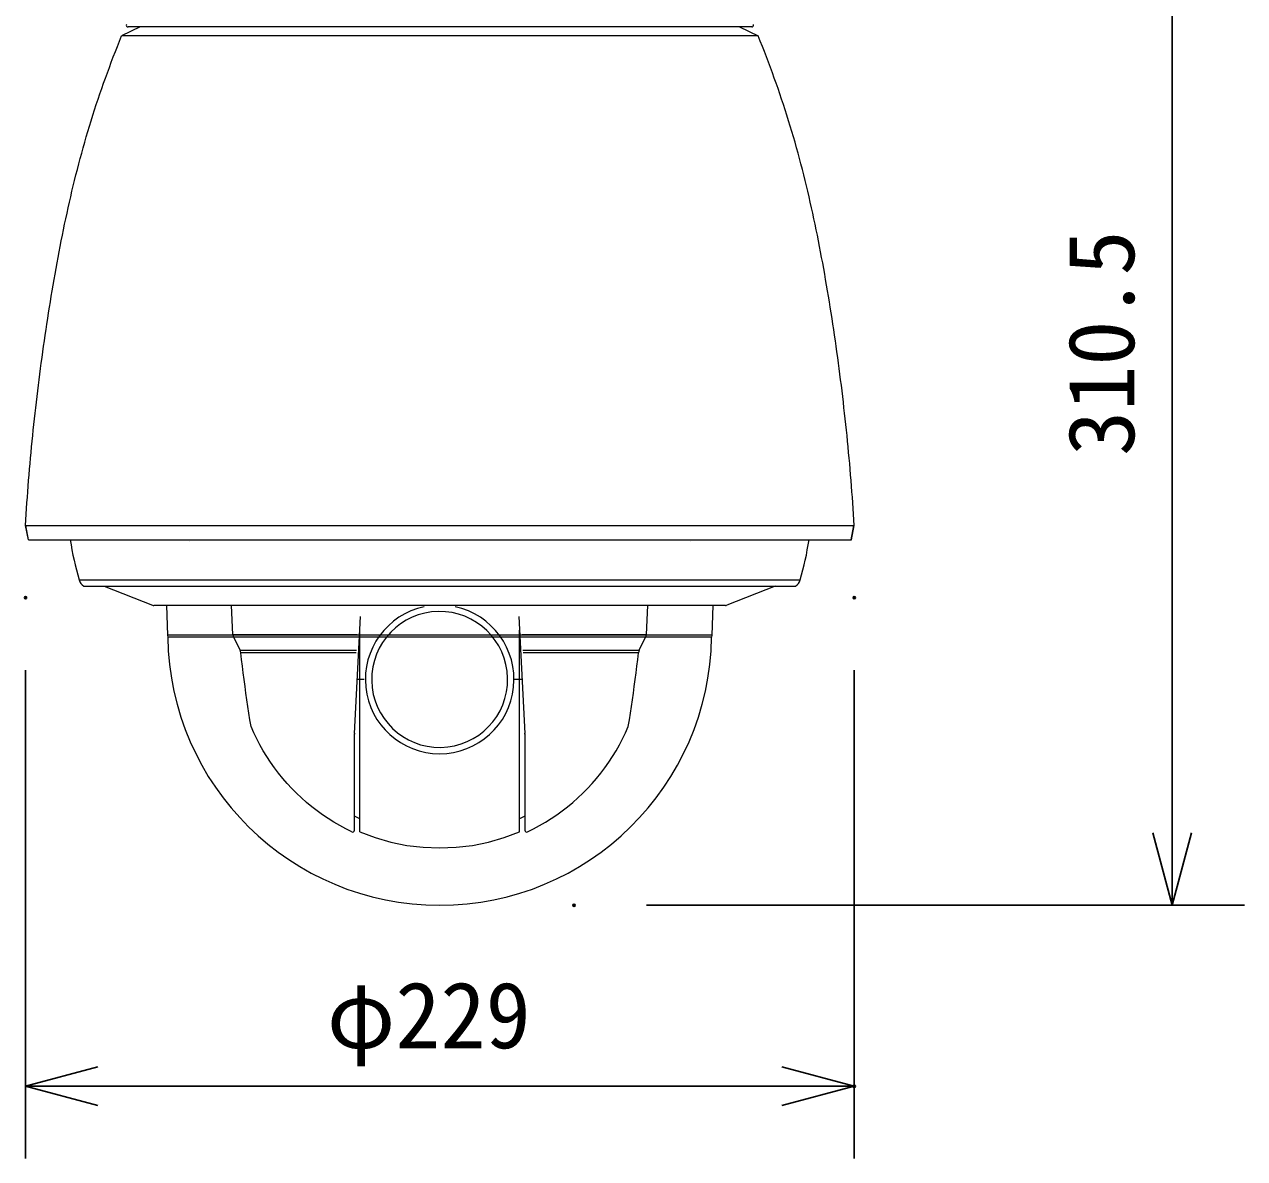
# Model space of a CAD drawing. Units: millimetres, scale not verified. Extents: x -63 to 62, y -116 to 117.
# Drawn here: x -30.72 to 3, y 0.97 to 32.32 of the extents above; entities that cross this region are included whole.
import ezdxf
from ezdxf.enums import TextEntityAlignment as Align

# ---------------------------------------------------------------- set-up
doc = ezdxf.new("R2010")
doc.units = ezdxf.units.MM
doc.header["$LTSCALE"] = 0.125
doc.header["$PDMODE"] = 32
doc.header["$PDSIZE"] = 0.0625
for name, color, linetype in [('0-0_0', 7, 'Continuous'), ('0-4_DEFPOINTS', 7, 'Continuous'), ('0-6_SUNPO', 7, 'Continuous')]:
    doc.layers.add(name, color=color, linetype=linetype)
doc.layers.add('0-5_GAIKEI', color=1, linetype='Continuous', lineweight=18)
doc.styles.add('ＭＳ ゴシック', font='')
doc.styles.get('ＭＳ ゴシック').set_extended_font_data('MS Gothic')

# ---------------------------------------------------------------- blocks, each defined once
blk = doc.blocks.new('_OPEN30')
at = {"layer": '0-0_0'}
blk.add_line((0, 0), (-1, 0), dxfattribs=at)
blk.add_lwpolyline([(-1, 0.26795), (0, 0), (-1, -0.26795)], dxfattribs=at)
blk = doc.blocks.new('D10')
at = {"layer": '0-4_DEFPOINTS'}
for p in [(-32.161, 14.5295), (-9.261, 14.5295), (-9.261, 1.0277)]:
    blk.add_point(p, dxfattribs=at)
at = {"layer": '0-6_SUNPO'}
for p, q in [((-32.161, 12.5295), (-32.161, -0.9723)), ((-9.261, 12.5295), (-9.261, -0.9723)), ((-30.161, 1.0277), (-11.261, 1.0277))]:
    blk.add_line(p, q, dxfattribs=at)
at = {"layer": '0-6_SUNPO', "xscale": 2, "yscale": 2, "rotation": 180}
blk.add_blockref('_OPEN30', (-32.161, 1.0277), dxfattribs=at)
at = {"layer": '0-6_SUNPO', "xscale": 2, "yscale": 2}
blk.add_blockref('_OPEN30', (-9.261, 1.0277), dxfattribs=at)
at = {"layer": '0-6_SUNPO', "style": 'ＭＳ ゴシック'}
blk.add_text('φ229', height=1.833, dxfattribs=at).set_placement((-23.836, 1.5277), align=Align.BOTTOM_LEFT)
blk = doc.blocks.new('D6')
at = {"layer": '0-4_DEFPOINTS'}
for p in [(-17.0023, 37.1191), (-0.4728, 37.1191), (-17.0023, 6.0293)]:
    blk.add_point(p, dxfattribs=at)
at = {"layer": '0-6_SUNPO'}
for p, q in [((-15.0023, 37.1191), (1.5272, 37.1191)), ((-0.4728, 8.0293), (-0.4728, 35.1191)), ((-15.0023, 6.0293), (1.5272, 6.0293))]:
    blk.add_line(p, q, dxfattribs=at)
at = {"layer": '0-6_SUNPO', "xscale": 2, "yscale": 2}
for p, rotation in [((-0.4728, 37.1191), 90), ((-0.4728, 6.0293), 270)]:
    blk.add_blockref('_OPEN30', p, dxfattribs=dict(at, rotation=rotation))
at = {"layer": '0-6_SUNPO', "style": 'ＭＳ ゴシック'}
blk.add_text('310.5', height=1.833, rotation=90, dxfattribs=at).set_placement((-0.9728, 18.4492), align=Align.BOTTOM_LEFT)

msp = doc.modelspace()

# ---------------------------------------------------------------- linework, layer by layer
at = {"layer": '0-5_GAIKEI', "color": 7}
for p, q in [((-27.5244, 32.2502), (-28.0375, 31.9997)), ((-10.9589, 32.2502), (-10.4458, 31.9997)), ((-30.6135, 18.0729), (-30.6917, 18.4737)), ((-30.6076, 18.0729), (-30.6797, 18.4737)), ((-7.8757, 18.0729), (-7.8036, 18.4737)), ((-7.8698, 18.0729), (-7.7916, 18.4737)), ((-30.6135, 18.0729), (-7.8698, 18.0729)), ((-28.5166, 16.7892), (-27.1804, 16.2663)), ((-9.9786, 16.7892), (-11.3148, 16.2663)), ((-11.3513, 16.2594), (-27.1439, 16.2594)), ((-11.6946, 16.2594), (-11.7253, 15.4378)), ((-11.7253, 15.4378), (-11.7338, 15.3878))]:
    msp.add_line(p, q, dxfattribs=at)
at = {"layer": '0-5_GAIKEI'}
for p, q in [((-10.6249, 32.2502), (-27.8584, 32.2502)), ((-10.4458, 31.9997), (-28.0375, 31.9997)), ((-30.6917, 18.4737), (-7.7916, 18.4737)), ((-26.1731, 18.037), (-26.1732, 18.0371)), ((-12.3221, 18.037), (-12.322, 18.0371)), ((-29.2106, 16.9682), (-9.2846, 16.9682)), ((-29.0521, 16.7892), (-9.4431, 16.7892)), ((-24.9608, 15.4596), (-25.0027, 16.2594)), ((-24.9608, 15.4596), (-25.0027, 16.2594)), ((-13.5344, 15.4596), (-13.4925, 16.2594)), ((-21.6015, 12.7257), (-21.4322, 15.9552)), ((-21.6015, 12.7257), (-21.4322, 15.9552)), ((-21.6015, 12.7257), (-21.4322, 15.9552)), ((-17.063, 15.9552), (-16.8938, 12.7257)), ((-17.063, 15.9552), (-16.8938, 12.7257)), ((-21.4519, 10.0076), (-21.4519, 15.5803)), ((-21.4519, 10.0076), (-21.4519, 15.5803)), ((-21.4519, 10.0076), (-21.4519, 15.5803)), ((-17.0434, 10.0076), (-17.0434, 15.5803)), ((-17.0434, 10.0076), (-17.0434, 15.5803)), ((-11.7253, 15.4378), (-26.77, 15.4378)), ((-11.7338, 15.3878), (-26.7614, 15.3878)), ((-24.9608, 15.4596), (-21.5282, 15.4596)), ((-24.9608, 15.4596), (-21.5282, 15.4596)), ((-21.5293, 15.3804), (-24.9399, 15.3804)), ((-24.7604, 15.0215), (-24.9399, 15.3804)), ((-21.5293, 15.3804), (-24.9399, 15.3804)), ((-24.7604, 15.0215), (-24.9399, 15.3804)), ((-16.967, 15.4596), (-13.5344, 15.4596)), ((-13.5553, 15.3804), (-16.9659, 15.3804)), ((-13.7348, 15.0215), (-13.5553, 15.3804)), ((-24.7604, 15.0215), (-21.5488, 15.0215)), ((-24.7604, 15.0215), (-21.5488, 15.0215)), ((-21.5555, 14.9539), (-24.7405, 14.9539)), ((-21.5555, 14.9539), (-24.7405, 14.9539)), ((-16.9464, 15.0215), (-13.7348, 15.0215)), ((-13.7547, 14.9539), (-16.9397, 14.9539)), ((-21.3316, 14.2155), (-21.5234, 14.2155)), ((-21.3316, 14.2155), (-21.5234, 14.2155)), ((-21.3316, 14.2155), (-21.5234, 14.2155)), ((-16.9718, 14.2155), (-17.1937, 14.2155)), ((-16.9718, 14.2155), (-17.1937, 14.2155)), ((-21.6021, 10.0478), (-21.6021, 12.6995)), ((-21.6021, 10.0478), (-21.6021, 12.6995)), ((-21.6021, 10.0478), (-21.6021, 12.6995)), ((-16.8931, 12.6995), (-16.8931, 10.0478)), ((-16.8931, 12.6995), (-16.8931, 10.0478)), ((-21.4519, 10.3581), (-21.6021, 10.4332)), ((-21.4519, 10.3581), (-21.6021, 10.4332)), ((-21.4519, 10.3581), (-21.6021, 10.4332)), ((-16.8931, 10.4332), (-17.0434, 10.3581)), ((-16.8931, 10.4332), (-17.0434, 10.3581))]:
    msp.add_line(p, q, dxfattribs=at)
at = {"layer": '0-5_GAIKEI', "color": 7}
for points in [[(-28.6369, 30.3976), (-28.5862, 30.5446), (-28.5347, 30.6914), (-28.4824, 30.8379), (-28.4294, 30.9841), (-28.3756, 31.13), (-28.3211, 31.2757), (-28.2658, 31.4211), (-28.2098, 31.5662), (-28.1531, 31.711), (-28.0957, 31.8555), (-28.0375, 31.9997)], [(-9.8464, 30.3976), (-9.8971, 30.5446), (-9.9486, 30.6914), (-10.0009, 30.8379), (-10.0539, 30.9841), (-10.1077, 31.13), (-10.1622, 31.2757), (-10.2175, 31.4211), (-10.2735, 31.5662), (-10.3302, 31.711), (-10.3876, 31.8555), (-10.4458, 31.9997)], [(-30.0308, 24.4999), (-30.0061, 24.6534), (-29.9809, 24.8069), (-29.9553, 24.9603), (-29.9292, 25.1137), (-29.9027, 25.267), (-29.8757, 25.4202), (-29.8483, 25.5733), (-29.8204, 25.7263), (-29.7919, 25.8793), (-29.763, 26.0322), (-29.7336, 26.1849), (-29.7037, 26.3377), (-29.6732, 26.4903), (-29.6422, 26.6428), (-29.6106, 26.7952), (-29.5785, 26.9475), (-29.5458, 27.0997), (-29.5124, 27.2518), (-29.4785, 27.4037), (-29.4438, 27.5554), (-29.4085, 27.707), (-29.3725, 27.8584), (-29.3357, 28.0097), (-29.2983, 28.1607), (-29.26, 28.3115), (-29.221, 28.4622), (-29.1811, 28.6126), (-29.1405, 28.7628), (-29.099, 28.9127), (-29.0566, 29.0624), (-29.0134, 29.2118), (-28.9693, 29.3609), (-28.9243, 29.5098), (-28.8785, 29.6585), (-28.8318, 29.8068), (-28.7843, 29.9549), (-28.736, 30.1028), (-28.6868, 30.2503), (-28.6369, 30.3976)], [(-8.4525, 24.4999), (-8.4772, 24.6534), (-8.5024, 24.8069), (-8.528, 24.9603), (-8.5541, 25.1137), (-8.5806, 25.267), (-8.6076, 25.4202), (-8.635, 25.5733), (-8.6629, 25.7263), (-8.6914, 25.8793), (-8.7203, 26.0322), (-8.7497, 26.1849), (-8.7796, 26.3377), (-8.8101, 26.4903), (-8.8411, 26.6428), (-8.8727, 26.7952), (-8.9048, 26.9475), (-8.9375, 27.0997), (-8.9709, 27.2518), (-9.0048, 27.4037), (-9.0395, 27.5554), (-9.0748, 27.707), (-9.1108, 27.8584), (-9.1476, 28.0097), (-9.185, 28.1607), (-9.2233, 28.3115), (-9.2623, 28.4622), (-9.3022, 28.6126), (-9.3428, 28.7628), (-9.3843, 28.9127), (-9.4267, 29.0624), (-9.4699, 29.2118), (-9.514, 29.3609), (-9.559, 29.5098), (-9.6048, 29.6585), (-9.6515, 29.8068), (-9.699, 29.9549), (-9.7473, 30.1028), (-9.7965, 30.2503), (-9.8464, 30.3976)], [(-30.6917, 18.4737), (-30.6823, 18.6289), (-30.6726, 18.7841), (-30.6624, 18.9393), (-30.6519, 19.0944), (-30.6409, 19.2495), (-30.6295, 19.4046), (-30.6176, 19.5596), (-30.6054, 19.7146), (-30.5927, 19.8696), (-30.5797, 20.0246), (-30.5662, 20.1795), (-30.5523, 20.3344), (-30.538, 20.4892), (-30.5234, 20.644), (-30.5083, 20.7988), (-30.4928, 20.9535), (-30.4769, 21.1082), (-30.4607, 21.2628), (-30.444, 21.4174), (-30.427, 21.572), (-30.4095, 21.7265), (-30.3917, 21.881), (-30.3735, 22.0354), (-30.3549, 22.1898), (-30.3359, 22.3442), (-30.3166, 22.4985), (-30.2968, 22.6527), (-30.2767, 22.807), (-30.2563, 22.9611), (-30.2354, 23.1152), (-30.2142, 23.2693), (-30.1926, 23.4233), (-30.1707, 23.5773), (-30.1483, 23.7312), (-30.1256, 23.885), (-30.1025, 24.0388), (-30.079, 24.1926), (-30.0551, 24.3463), (-30.0308, 24.4999)], [(-7.7916, 18.4737), (-7.801, 18.6289), (-7.8107, 18.7841), (-7.8209, 18.9393), (-7.8314, 19.0944), (-7.8424, 19.2495), (-7.8538, 19.4046), (-7.8657, 19.5596), (-7.8779, 19.7146), (-7.8906, 19.8696), (-7.9036, 20.0246), (-7.9171, 20.1795), (-7.931, 20.3344), (-7.9453, 20.4892), (-7.9599, 20.644), (-7.975, 20.7988), (-7.9905, 20.9535), (-8.0064, 21.1082), (-8.0226, 21.2628), (-8.0393, 21.4174), (-8.0563, 21.572), (-8.0738, 21.7265), (-8.0916, 21.881), (-8.1098, 22.0354), (-8.1284, 22.1898), (-8.1474, 22.3442), (-8.1667, 22.4985), (-8.1865, 22.6527), (-8.2066, 22.807), (-8.227, 22.9611), (-8.2479, 23.1152), (-8.2691, 23.2693), (-8.2907, 23.4233), (-8.3126, 23.5773), (-8.335, 23.7312), (-8.3577, 23.885), (-8.3808, 24.0388), (-8.4043, 24.1926), (-8.4282, 24.3463), (-8.4525, 24.4999)], [(-26.8006, 16.2594), (-26.77, 15.4378), (-26.7614, 15.3878)]]:
    msp.add_lwpolyline(points, dxfattribs=at)
at = {"layer": '0-5_GAIKEI'}
for points in [[(-21.6737, 10.0026), (-21.8415, 10.0856), (-22.0065, 10.1742), (-22.1685, 10.2681), (-22.3273, 10.3674), (-22.4827, 10.4718), (-22.6345, 10.5814), (-22.7827, 10.6958), (-22.927, 10.8152), (-23.0673, 10.9392), (-23.2034, 11.0678), (-23.3351, 11.2009), (-23.4624, 11.3382), (-23.5851, 11.4797), (-23.703, 11.6251), (-23.8161, 11.7744), (-23.9241, 11.9273), (-24.0271, 12.0837), (-24.1248, 12.2434), (-24.2172, 12.4063), (-24.3041, 12.5722), (-24.3855, 12.7408), (-24.4539, 12.9149), (-24.4914, 13.0982), (-24.5202, 13.2832), (-24.5482, 13.4683), (-24.5753, 13.6536), (-24.6015, 13.839), (-24.6268, 14.0246), (-24.6513, 14.2102), (-24.6749, 14.396), (-24.6976, 14.5819), (-24.7195, 14.7678), (-24.7405, 14.9539)], [(-21.6737, 10.0026), (-21.8415, 10.0856), (-22.0065, 10.1742), (-22.1685, 10.2681), (-22.3273, 10.3674), (-22.4827, 10.4718), (-22.6345, 10.5814), (-22.7827, 10.6958), (-22.927, 10.8152), (-23.0673, 10.9392), (-23.2034, 11.0678), (-23.3351, 11.2009), (-23.4624, 11.3382), (-23.5851, 11.4797), (-23.703, 11.6251), (-23.8161, 11.7744), (-23.9241, 11.9273), (-24.0271, 12.0837), (-24.1248, 12.2434), (-24.2172, 12.4063), (-24.3041, 12.5722), (-24.3855, 12.7408), (-24.4539, 12.9149), (-24.4914, 13.0982), (-24.5202, 13.2832), (-24.5482, 13.4683), (-24.5753, 13.6536), (-24.6015, 13.839), (-24.6268, 14.0246), (-24.6513, 14.2102), (-24.6749, 14.396), (-24.6976, 14.5819), (-24.7195, 14.7678), (-24.7405, 14.9539)], [(-16.8215, 10.0026), (-16.6537, 10.0856), (-16.4887, 10.1742), (-16.3267, 10.2681), (-16.1679, 10.3674), (-16.0125, 10.4718), (-15.8607, 10.5814), (-15.7125, 10.6958), (-15.5682, 10.8152), (-15.4279, 10.9392), (-15.2919, 11.0678), (-15.1601, 11.2009), (-15.0328, 11.3382), (-14.9101, 11.4797), (-14.7922, 11.6251), (-14.6791, 11.7744), (-14.5711, 11.9273), (-14.4681, 12.0837), (-14.3704, 12.2434), (-14.278, 12.4063), (-14.1911, 12.5722), (-14.1097, 12.7408), (-14.0413, 12.9149), (-14.0038, 13.0982), (-13.975, 13.2832), (-13.947, 13.4683), (-13.92, 13.6536), (-13.8938, 13.839), (-13.8684, 14.0246), (-13.8439, 14.2102), (-13.8203, 14.396), (-13.7976, 14.5819), (-13.7757, 14.7678), (-13.7547, 14.9539)], [(-21.4519, 10.0074), (-21.0343, 9.8485), (-20.5979, 9.7214), (-20.1528, 9.63), (-19.7018, 9.5749), (-19.2479, 9.5565), (-18.7941, 9.5749), (-18.3431, 9.6299), (-17.898, 9.7212), (-17.4615, 9.8483), (-17.0434, 10.0074)]]:
    msp.add_lwpolyline(points, dxfattribs=at)
at = {"layer": '0-5_GAIKEI', "color": 7}
for centre, radius, start, end in [((-27.8584, 32.3003), 0.0501, 157.21972, 270), ((-27.8584, 32.3003), 0.0501, 157.21972, 270), ((-10.6249, 32.3003), 0.0501, 270, 22.78028), ((-10.6249, 32.3003), 0.0501, 270, 22.78028), ((-21.5251, 19.2441), 8.0154, 188.40392, 196.49547), ((-16.9701, 19.2441), 8.0154, 343.50453, 351.59608), ((-28.9224, 17.0535), 0.3006, 196.49547, 238.81242), ((-9.5728, 17.0535), 0.3006, 301.18758, 343.50453), ((-29.0521, 16.8393), 0.0501, 238.81242, 270), ((-9.4431, 16.8393), 0.0501, 270, 301.18758), ((-27.1439, 16.3596), 0.1002, 248.62938, 270), ((-11.3513, 16.3596), 0.1002, 270, 291.37062), ((-19.2476, 15.4879), 7.5145, 180.76397, 359.23603)]:
    msp.add_arc(centre, radius, start, end, dxfattribs=at)
at = {"layer": '0-5_GAIKEI'}
for centre, radius, start, end in [((-19.2476, 14.2155), 2.0539, 101.96196, 78.03856), ((-19.2476, 14.2155), 1.8786, 271.07225, 271.06958), ((-24.7607, 15.47), 0.2004, 183, 206.56505), ((-24.7607, 15.47), 0.2004, 183, 206.56505), ((-13.7346, 15.47), 0.2004, 333.43495, 357), ((-24.9397, 14.9319), 0.2004, 6.30554, 26.56505), ((-24.9397, 14.9319), 0.2004, 6.30554, 26.56505), ((-13.5555, 14.9319), 0.2004, 153.43495, 173.69446), ((-21.1012, 12.6995), 0.501, 177.00002, 180.00001), ((-21.1012, 12.6995), 0.501, 177.00002, 180.00001), ((-21.1012, 12.6995), 0.501, 177.00002, 180.00001), ((-17.394, 12.6995), 0.501, 0.00001, 3.00001), ((-17.394, 12.6995), 0.501, 0.00001, 3.00001), ((-21.6522, 10.0478), 0.0501, 244.62218, 0), ((-21.6522, 10.0478), 0.0501, 244.62218, 0), ((-21.6522, 10.0478), 0.0501, 244.62218, 0), ((-16.843, 10.0478), 0.0501, 180, 295.37782), ((-16.843, 10.0478), 0.0501, 180, 295.37782)]:
    msp.add_arc(centre, radius, start, end, dxfattribs=at)

# ---------------------------------------------------------------- block references
at = {"layer": '0-6_SUNPO'}
for name in ['D6', 'D10']:
    msp.add_blockref(name, (1.4693, 1.9442), dxfattribs=at)

doc.saveas('drawing.dxf')
